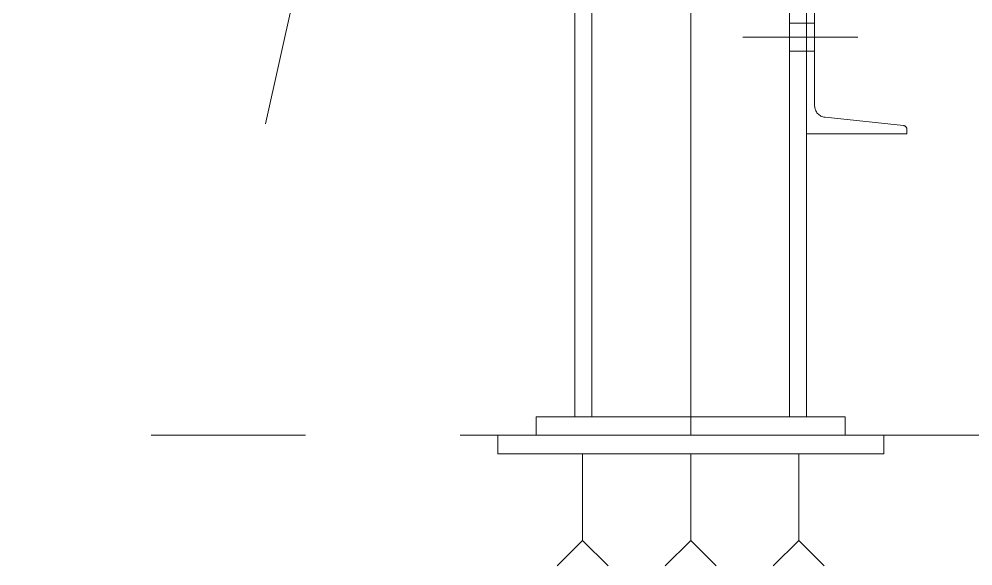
# Model space of a CAD drawing. Header units: inches. Extents: x 0 to 157513, y -28488 to 35640.
# Drawn here: x 10965 to 11583, y 18809 to 19163 of the extents above; entities that cross this region are included whole.
import ezdxf

# ---------------------------------------------------------------- set-up
doc = ezdxf.new("R2010")
doc.units = ezdxf.units.IN
doc.header["$LTSCALE"] = 400
doc.header["$MEASUREMENT"] = 0
doc.linetypes.add('PHANTOM', pattern=[2.5, 1.25, -0.25, 0.25, -0.25, 0.25, -0.25])
doc.layers.add('BF', color=8, linetype='PHANTOM')
doc.layers.add('BF STR', color=8, linetype='PHANTOM', lineweight=5)

# ---------------------------------------------------------------- blocks, each defined once
blk = doc.blocks.new('611bf4 strgaele')
at = {"layer": 'BF STR'}
for p, q in [((-268725.82, 33099.71, 10324.78), (-268572.18, 33792.7, -11065.83)), ((-268450.44, 33352.63, -169.38), (-268450.44, 32898.05, -169.38)), ((-268375.44, 32910.13, -169.38), (-268375.44, 33337.13, -169.38)), ((-268386.44, 32910.13, -169.38), (-268386.44, 33326.13, -169.38)), ((-268375.44, 33218.4, -169.38), (-268375.44, 33093.4, -169.38)), ((-268514.44, 32910.13, -169.38), (-268514.44, 33198.13, -169.38)), ((-268370.14, 33111.49, -169.38), (-268370.14, 33200.31, -169.38)), ((-268525.44, 32910.13, -169.38), (-268525.44, 33187.13, -169.38)), ((-268386.44, 33164.9, -169.38), (-268370.14, 33164.9, -169.38)), ((-268416.72, 33155.9, -169.38), (-268342.1, 33155.9, -169.38)), ((-268386.44, 33146.9, -169.38), (-268370.14, 33146.9, -169.38)), ((-268312.59, 33098.69, -169.38), (-268363.43, 33104.03, -169.38)), ((-268310.44, 33093.4, -169.38), (-268310.44, 33096.3, -169.38)), ((-268375.44, 33093.4, -169.38), (-268310.44, 33093.4, -169.38)), ((-268550.44, 32910.13, -169.38), (-268550.44, 32898.13, -169.38)), ((-268350.44, 32910.13, -169.38), (-268550.44, 32910.13, -169.38)), ((-268550.44, 32910.13, -169.38), (-268550.44, 32898.13, -169.38)), ((-268350.44, 32910.13, -169.38), (-268350.44, 32898.13, -169.38)), ((-268350.44, 32898.13, -169.38), (-268350.44, 32910.13, -169.38)), ((-272599.83, 32898.13), (-267199.83, 32898.13)), ((-268325.44, 32898.13, -169.38), (-268575.44, 32898.13, -169.38)), ((-268575.44, 32898.13, -169.38), (-268575.44, 32886.14, -169.38)), ((-268550.44, 32898.13, -169.38), (-268350.44, 32898.13, -169.38)), ((-268325.44, 32886.14, -169.38), (-268325.44, 32898.13, -169.38)), ((-268575.44, 32886.14, -169.38), (-268325.44, 32886.14, -169.38)), ((-268520.44, 32886.14, -169.38), (-268520.44, 32829.98, -169.38)), ((-268450.44, 32886.14, -169.38), (-268450.44, 32829.98, -169.38)), ((-268380.44, 32886.14, -169.38), (-268380.44, 32829.98, -169.38)), ((-268520.44, 32829.98, -169.38), (-268536.94, 32813.48, -169.38)), ((-268520.44, 32829.98, -169.38), (-268503.95, 32813.48, -169.38)), ((-268450.44, 32829.98, -169.38), (-268466.94, 32813.48, -169.38)), ((-268450.44, 32829.98, -169.38), (-268433.95, 32813.48, -169.38)), ((-268380.44, 32829.98, -169.38), (-268396.94, 32813.48, -169.38)), ((-268380.44, 32829.98, -169.38), (-268363.95, 32813.48, -169.38))]:
    blk.add_line(p, q, dxfattribs=at)
for centre, radius, start, end in [((-268362.64, 33111.49, -169.38), 7.5, 180, 264), ((-268312.84, 33096.3, -169.38), 2.4, 0, 84)]:
    blk.add_arc(centre, radius, start, end, dxfattribs=at)

msp = doc.modelspace()

# ---------------------------------------------------------------- block references
at = {"layer": 'BF'}
msp.add_blockref('611bf4 strgaele', (279850.69, -14004.25, 169.38), dxfattribs=at)

doc.saveas('drawing.dxf')
